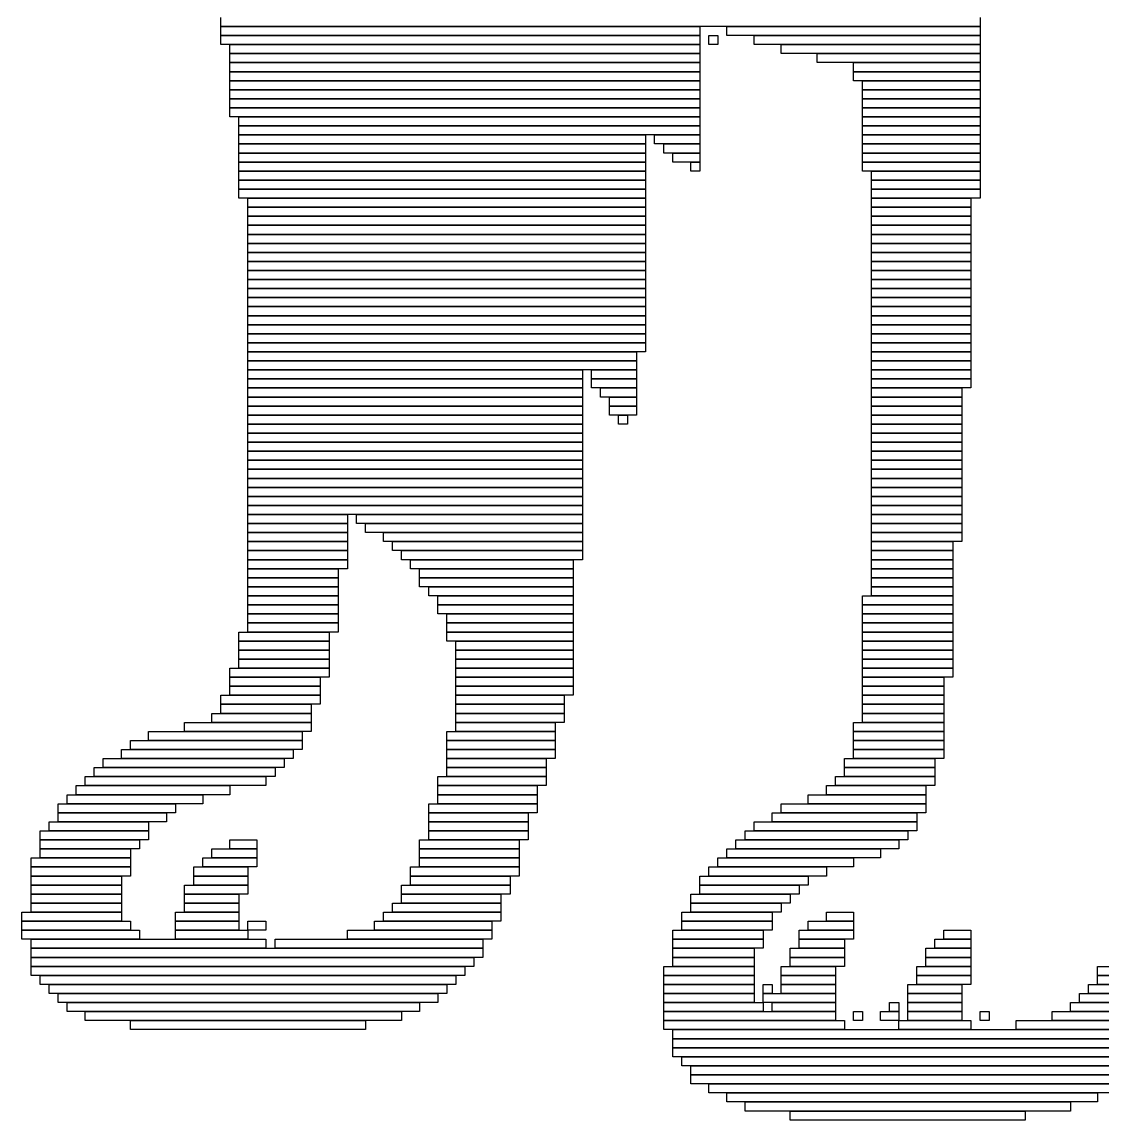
# Model space of a CAD drawing. Extents: x 325 to 699, y 302 to 722.
# Drawn here: x 352 to 471.5, y 302 to 423.5 of the extents above; entities that cross this region are included whole.
import ezdxf

# ---------------------------------------------------------------- set-up
doc = ezdxf.new("R2010")
doc.units = 0

msp = doc.modelspace()

# ---------------------------------------------------------------- linework, layer by layer
for p, q in [((374, 423), (374, 424)), ((458, 423), (374, 423)), ((374, 423), (427, 423)), ((374, 422), (374, 423)), ((427, 423), (427, 422)), ((430, 423), (458, 423)), ((430, 422), (430, 423)), ((458, 424), (458, 423)), ((458, 423), (458, 422)), ((427, 422), (374, 422)), ((374, 422), (427, 422)), ((374, 421), (374, 422)), ((427, 422), (427, 421)), ((428, 422), (429, 422)), ((428, 421), (428, 422)), ((429, 422), (429, 421)), ((458, 422), (430, 422)), ((433, 422), (458, 422)), ((433, 421), (433, 422)), ((458, 422), (458, 421)), ((427, 421), (374, 421)), ((375, 421), (427, 421)), ((375, 420), (375, 421)), ((427, 421), (427, 420)), ((429, 421), (428, 421)), ((458, 421), (433, 421)), ((436, 421), (458, 421)), ((436, 420), (436, 421)), ((458, 421), (458, 420)), ((427, 420), (375, 420)), ((375, 420), (427, 420)), ((375, 419), (375, 420)), ((427, 420), (427, 419)), ((458, 420), (436, 420)), ((440, 420), (458, 420)), ((440, 419), (440, 420)), ((458, 420), (458, 419)), ((427, 419), (375, 419)), ((375, 419), (427, 419)), ((375, 418), (375, 419)), ((427, 418), (375, 418)), ((375, 418), (427, 418)), ((375, 417), (375, 418)), ((427, 419), (427, 418)), ((427, 418), (427, 417)), ((458, 419), (440, 419)), ((444, 419), (458, 419)), ((444, 418), (444, 419)), ((458, 418), (444, 418)), ((444, 418), (458, 418)), ((444, 417), (444, 418)), ((458, 419), (458, 418)), ((458, 418), (458, 417)), ((427, 417), (375, 417)), ((375, 417), (427, 417)), ((375, 416), (375, 417)), ((427, 417), (427, 416)), ((458, 417), (444, 417)), ((445, 417), (458, 417)), ((445, 416), (445, 417)), ((458, 417), (458, 416)), ((427, 416), (375, 416)), ((375, 416), (427, 416)), ((375, 415), (375, 416)), ((427, 416), (427, 415)), ((458, 416), (445, 416)), ((445, 416), (458, 416)), ((445, 415), (445, 416)), ((458, 416), (458, 415)), ((427, 415), (375, 415)), ((375, 415), (427, 415)), ((375, 414), (375, 415)), ((427, 415), (427, 414)), ((458, 415), (445, 415)), ((445, 415), (458, 415)), ((445, 414), (445, 415)), ((458, 415), (458, 414)), ((427, 414), (375, 414)), ((375, 414), (427, 414)), ((375, 413), (375, 414)), ((427, 414), (427, 413)), ((458, 414), (445, 414)), ((445, 414), (458, 414)), ((445, 413), (445, 414)), ((458, 414), (458, 413)), ((427, 413), (375, 413)), ((376, 413), (427, 413)), ((376, 412), (376, 413)), ((427, 412), (376, 412)), ((376, 412), (427, 412)), ((376, 411), (376, 412)), ((427, 413), (427, 412)), ((427, 412), (427, 411)), ((458, 413), (445, 413)), ((445, 413), (458, 413)), ((445, 412), (445, 413)), ((458, 412), (445, 412)), ((445, 412), (458, 412)), ((445, 411), (445, 412)), ((458, 413), (458, 412)), ((458, 412), (458, 411)), ((427, 411), (376, 411)), ((376, 411), (421, 411)), ((376, 410), (376, 411)), ((421, 411), (421, 410)), ((422, 411), (427, 411)), ((422, 410), (422, 411)), ((427, 411), (427, 410)), ((458, 411), (445, 411)), ((445, 411), (458, 411)), ((445, 410), (445, 411)), ((458, 411), (458, 410)), ((421, 410), (376, 410)), ((376, 410), (421, 410)), ((376, 409), (376, 410)), ((421, 410), (421, 409)), ((427, 410), (422, 410)), ((423, 410), (427, 410)), ((423, 409), (423, 410)), ((427, 410), (427, 409)), ((458, 410), (445, 410)), ((445, 410), (458, 410)), ((445, 409), (445, 410)), ((458, 410), (458, 409)), ((421, 409), (376, 409)), ((376, 409), (421, 409)), ((376, 408), (376, 409)), ((421, 409), (421, 408)), ((427, 409), (423, 409)), ((424, 409), (427, 409)), ((424, 408), (424, 409)), ((427, 409), (427, 408)), ((458, 409), (445, 409)), ((445, 409), (458, 409)), ((445, 408), (445, 409)), ((458, 409), (458, 408)), ((421, 408), (376, 408)), ((376, 408), (421, 408)), ((376, 407), (376, 408)), ((421, 408), (421, 407)), ((427, 408), (424, 408)), ((426, 408), (427, 408)), ((426, 407), (426, 408)), ((427, 408), (427, 407)), ((458, 408), (445, 408)), ((445, 408), (458, 408)), ((445, 407), (445, 408)), ((458, 408), (458, 407)), ((421, 407), (376, 407)), ((376, 407), (421, 407)), ((376, 406), (376, 407)), ((421, 406), (376, 406)), ((376, 406), (421, 406)), ((376, 405), (376, 406)), ((421, 407), (421, 406)), ((421, 406), (421, 405)), ((427, 407), (426, 407)), ((458, 407), (445, 407)), ((446, 407), (458, 407)), ((446, 406), (446, 407)), ((458, 406), (446, 406)), ((446, 406), (458, 406)), ((446, 405), (446, 406)), ((458, 407), (458, 406)), ((458, 406), (458, 405)), ((421, 405), (376, 405)), ((376, 405), (421, 405)), ((376, 404), (376, 405)), ((421, 405), (421, 404)), ((458, 405), (446, 405)), ((446, 405), (458, 405)), ((446, 404), (446, 405)), ((458, 405), (458, 404)), ((421, 404), (376, 404)), ((377, 404), (421, 404)), ((377, 403), (377, 404)), ((421, 404), (421, 403)), ((458, 404), (446, 404)), ((446, 404), (457, 404)), ((446, 403), (446, 404)), ((457, 404), (457, 403)), ((421, 403), (377, 403)), ((377, 403), (421, 403)), ((377, 402), (377, 403)), ((421, 403), (421, 402)), ((457, 403), (446, 403)), ((446, 403), (457, 403)), ((446, 402), (446, 403)), ((457, 403), (457, 402)), ((421, 402), (377, 402)), ((377, 402), (421, 402)), ((377, 401), (377, 402)), ((421, 401), (377, 401)), ((377, 401), (421, 401)), ((377, 400), (377, 401)), ((421, 402), (421, 401)), ((421, 401), (421, 400)), ((457, 402), (446, 402)), ((446, 402), (457, 402)), ((446, 401), (446, 402)), ((457, 401), (446, 401)), ((446, 401), (457, 401)), ((446, 400), (446, 401)), ((457, 402), (457, 401)), ((457, 401), (457, 400)), ((421, 400), (377, 400)), ((377, 400), (421, 400)), ((377, 399), (377, 400)), ((421, 400), (421, 399)), ((457, 400), (446, 400)), ((446, 400), (457, 400)), ((446, 399), (446, 400)), ((457, 400), (457, 399)), ((421, 399), (377, 399)), ((377, 399), (421, 399)), ((377, 398), (377, 399)), ((421, 399), (421, 398)), ((457, 399), (446, 399)), ((446, 399), (457, 399)), ((446, 398), (446, 399)), ((457, 399), (457, 398)), ((421, 398), (377, 398)), ((377, 398), (421, 398)), ((377, 397), (377, 398)), ((421, 398), (421, 397)), ((457, 398), (446, 398)), ((446, 398), (457, 398)), ((446, 397), (446, 398)), ((457, 398), (457, 397)), ((421, 397), (377, 397)), ((377, 397), (421, 397)), ((377, 396), (377, 397)), ((421, 397), (421, 396)), ((457, 397), (446, 397)), ((446, 397), (457, 397)), ((446, 396), (446, 397)), ((457, 397), (457, 396)), ((421, 396), (377, 396)), ((377, 396), (421, 396)), ((377, 395), (377, 396)), ((421, 395), (377, 395)), ((377, 395), (421, 395)), ((377, 394), (377, 395)), ((421, 396), (421, 395)), ((421, 395), (421, 394)), ((457, 396), (446, 396)), ((446, 396), (457, 396)), ((446, 395), (446, 396)), ((457, 395), (446, 395)), ((446, 395), (457, 395)), ((446, 394), (446, 395)), ((457, 396), (457, 395)), ((457, 395), (457, 394)), ((421, 394), (377, 394)), ((377, 394), (421, 394)), ((377, 393), (377, 394)), ((421, 394), (421, 393)), ((457, 394), (446, 394)), ((446, 394), (457, 394)), ((446, 393), (446, 394)), ((457, 394), (457, 393)), ((421, 393), (377, 393)), ((377, 393), (421, 393)), ((377, 392), (377, 393)), ((421, 393), (421, 392)), ((457, 393), (446, 393)), ((446, 393), (457, 393)), ((446, 392), (446, 393)), ((457, 393), (457, 392)), ((421, 392), (377, 392)), ((377, 392), (421, 392)), ((377, 391), (377, 392)), ((421, 392), (421, 391)), ((457, 392), (446, 392)), ((446, 392), (457, 392)), ((446, 391), (446, 392)), ((457, 392), (457, 391)), ((421, 391), (377, 391)), ((377, 391), (421, 391)), ((377, 390), (377, 391)), ((421, 391), (421, 390)), ((457, 391), (446, 391)), ((446, 391), (457, 391)), ((446, 390), (446, 391)), ((457, 391), (457, 390)), ((421, 390), (377, 390)), ((377, 390), (421, 390)), ((377, 389), (377, 390)), ((421, 389), (377, 389)), ((377, 389), (421, 389)), ((377, 388), (377, 389)), ((421, 390), (421, 389)), ((421, 389), (421, 388)), ((457, 390), (446, 390)), ((446, 390), (457, 390)), ((446, 389), (446, 390)), ((457, 389), (446, 389)), ((446, 389), (457, 389)), ((446, 388), (446, 389)), ((457, 390), (457, 389)), ((457, 389), (457, 388)), ((421, 388), (377, 388)), ((377, 388), (421, 388)), ((377, 387), (377, 388)), ((421, 388), (421, 387)), ((457, 388), (446, 388)), ((446, 388), (457, 388)), ((446, 387), (446, 388)), ((457, 388), (457, 387)), ((421, 387), (377, 387)), ((377, 387), (420, 387)), ((377, 386), (377, 387)), ((420, 387), (420, 386)), ((457, 387), (446, 387)), ((446, 387), (457, 387)), ((446, 386), (446, 387)), ((457, 387), (457, 386)), ((420, 386), (377, 386)), ((377, 386), (420, 386)), ((377, 385), (377, 386)), ((420, 386), (420, 385)), ((457, 386), (446, 386)), ((446, 386), (457, 386)), ((446, 385), (446, 386)), ((457, 386), (457, 385)), ((420, 385), (377, 385)), ((377, 385), (414, 385)), ((377, 384), (377, 385)), ((414, 384), (377, 384)), ((377, 384), (414, 384)), ((377, 383), (377, 384)), ((414, 385), (414, 384)), ((414, 384), (414, 383)), ((415, 385), (420, 385)), ((415, 384), (415, 385)), ((420, 384), (415, 384)), ((415, 384), (420, 384)), ((415, 383), (415, 384)), ((420, 385), (420, 384)), ((420, 384), (420, 383)), ((457, 385), (446, 385)), ((446, 385), (457, 385)), ((446, 384), (446, 385)), ((457, 384), (446, 384)), ((446, 384), (457, 384)), ((446, 383), (446, 384)), ((457, 385), (457, 384)), ((457, 384), (457, 383)), ((414, 383), (377, 383)), ((377, 383), (414, 383)), ((377, 382), (377, 383)), ((414, 383), (414, 382)), ((420, 383), (415, 383)), ((416, 383), (420, 383)), ((416, 382), (416, 383)), ((420, 383), (420, 382)), ((457, 383), (446, 383)), ((446, 383), (456, 383)), ((446, 382), (446, 383)), ((456, 383), (456, 382)), ((414, 382), (377, 382)), ((377, 382), (414, 382)), ((377, 381), (377, 382)), ((414, 382), (414, 381)), ((420, 382), (416, 382)), ((417, 382), (420, 382)), ((417, 381), (417, 382)), ((420, 382), (420, 381)), ((456, 382), (446, 382)), ((446, 382), (456, 382)), ((446, 381), (446, 382)), ((456, 382), (456, 381)), ((414, 381), (377, 381)), ((377, 381), (414, 381)), ((377, 380), (377, 381)), ((414, 381), (414, 380)), ((420, 381), (417, 381)), ((417, 381), (420, 381)), ((417, 380), (417, 381)), ((420, 381), (420, 380)), ((456, 381), (446, 381)), ((446, 381), (456, 381)), ((446, 380), (446, 381)), ((456, 381), (456, 380)), ((414, 380), (377, 380)), ((377, 380), (414, 380)), ((377, 379), (377, 380)), ((414, 380), (414, 379)), ((420, 380), (417, 380)), ((418, 380), (419, 380)), ((418, 379), (418, 380)), ((419, 380), (419, 379)), ((456, 380), (446, 380)), ((446, 380), (456, 380)), ((446, 379), (446, 380)), ((456, 380), (456, 379)), ((414, 379), (377, 379)), ((377, 379), (414, 379)), ((377, 378), (377, 379)), ((414, 378), (377, 378)), ((377, 378), (414, 378)), ((377, 377), (377, 378)), ((414, 379), (414, 378)), ((414, 378), (414, 377)), ((419, 379), (418, 379)), ((456, 379), (446, 379)), ((446, 379), (456, 379)), ((446, 378), (446, 379)), ((456, 378), (446, 378)), ((446, 378), (456, 378)), ((446, 377), (446, 378)), ((456, 379), (456, 378)), ((456, 378), (456, 377)), ((414, 377), (377, 377)), ((377, 377), (414, 377)), ((377, 376), (377, 377)), ((414, 377), (414, 376)), ((456, 377), (446, 377)), ((446, 377), (456, 377)), ((446, 376), (446, 377)), ((456, 377), (456, 376)), ((414, 376), (377, 376)), ((377, 376), (414, 376)), ((377, 375), (377, 376)), ((414, 376), (414, 375)), ((456, 376), (446, 376)), ((446, 376), (456, 376)), ((446, 375), (446, 376)), ((456, 376), (456, 375)), ((414, 375), (377, 375)), ((377, 375), (414, 375)), ((377, 374), (377, 375)), ((414, 375), (414, 374)), ((456, 375), (446, 375)), ((446, 375), (456, 375)), ((446, 374), (446, 375)), ((456, 375), (456, 374)), ((414, 374), (377, 374)), ((377, 374), (414, 374)), ((377, 373), (377, 374)), ((414, 374), (414, 373)), ((456, 374), (446, 374)), ((446, 374), (456, 374)), ((446, 373), (446, 374)), ((456, 374), (456, 373)), ((414, 373), (377, 373)), ((377, 373), (414, 373)), ((377, 372), (377, 373)), ((414, 372), (377, 372)), ((377, 372), (414, 372)), ((377, 371), (377, 372)), ((414, 373), (414, 372)), ((414, 372), (414, 371)), ((456, 373), (446, 373)), ((446, 373), (456, 373)), ((446, 372), (446, 373)), ((456, 372), (446, 372)), ((446, 372), (456, 372)), ((446, 371), (446, 372)), ((456, 373), (456, 372)), ((456, 372), (456, 371)), ((414, 371), (377, 371)), ((377, 371), (414, 371)), ((377, 370), (377, 371)), ((414, 371), (414, 370)), ((456, 371), (446, 371)), ((446, 371), (456, 371)), ((446, 370), (446, 371)), ((456, 371), (456, 370)), ((414, 370), (377, 370)), ((377, 370), (414, 370)), ((377, 369), (377, 370)), ((414, 370), (414, 369)), ((456, 370), (446, 370)), ((446, 370), (456, 370)), ((446, 369), (446, 370)), ((456, 370), (456, 369)), ((414, 369), (377, 369)), ((377, 369), (388, 369)), ((377, 368), (377, 369)), ((388, 369), (388, 368)), ((389, 369), (414, 369)), ((389, 368), (389, 369)), ((414, 369), (414, 368)), ((456, 369), (446, 369)), ((446, 369), (456, 369)), ((446, 368), (446, 369)), ((456, 369), (456, 368)), ((388, 368), (377, 368)), ((377, 368), (388, 368)), ((377, 367), (377, 368)), ((388, 367), (377, 367)), ((377, 367), (388, 367)), ((377, 366), (377, 367)), ((388, 368), (388, 367)), ((388, 367), (388, 366)), ((414, 368), (389, 368)), ((390, 368), (414, 368)), ((390, 367), (390, 368)), ((414, 367), (390, 367)), ((392, 367), (414, 367)), ((392, 366), (392, 367)), ((414, 368), (414, 367)), ((414, 367), (414, 366)), ((456, 368), (446, 368)), ((446, 368), (456, 368)), ((446, 367), (446, 368)), ((456, 367), (446, 367)), ((446, 367), (456, 367)), ((446, 366), (446, 367)), ((456, 368), (456, 367)), ((456, 367), (456, 366)), ((388, 366), (377, 366)), ((377, 366), (388, 366)), ((377, 365), (377, 366)), ((388, 366), (388, 365)), ((414, 366), (392, 366)), ((393, 366), (414, 366)), ((393, 365), (393, 366)), ((414, 366), (414, 365)), ((456, 366), (446, 366)), ((446, 366), (455, 366)), ((446, 365), (446, 366)), ((455, 366), (455, 365)), ((388, 365), (377, 365)), ((377, 365), (388, 365)), ((377, 364), (377, 365)), ((388, 365), (388, 364)), ((414, 365), (393, 365)), ((394, 365), (414, 365)), ((394, 364), (394, 365)), ((414, 365), (414, 364)), ((455, 365), (446, 365)), ((446, 365), (455, 365)), ((446, 364), (446, 365)), ((455, 365), (455, 364)), ((388, 364), (377, 364)), ((377, 364), (388, 364)), ((377, 363), (377, 364)), ((388, 364), (388, 363)), ((414, 364), (394, 364)), ((395, 364), (413, 364)), ((395, 363), (395, 364)), ((413, 364), (413, 363)), ((455, 364), (446, 364)), ((446, 364), (455, 364)), ((446, 363), (446, 364)), ((455, 364), (455, 363)), ((388, 363), (377, 363)), ((377, 363), (387, 363)), ((377, 362), (377, 363)), ((387, 363), (387, 362)), ((413, 363), (395, 363)), ((396, 363), (413, 363)), ((396, 362), (396, 363)), ((413, 363), (413, 362)), ((455, 363), (446, 363)), ((446, 363), (455, 363)), ((446, 362), (446, 363)), ((455, 363), (455, 362)), ((387, 362), (377, 362)), ((377, 362), (387, 362)), ((377, 361), (377, 362)), ((387, 361), (377, 361)), ((377, 361), (387, 361)), ((377, 360), (377, 361)), ((387, 362), (387, 361)), ((387, 361), (387, 360)), ((413, 362), (396, 362)), ((396, 362), (413, 362)), ((396, 361), (396, 362)), ((413, 361), (396, 361)), ((397, 361), (413, 361)), ((397, 360), (397, 361)), ((413, 362), (413, 361)), ((413, 361), (413, 360)), ((455, 362), (446, 362)), ((446, 362), (455, 362)), ((446, 361), (446, 362)), ((455, 361), (446, 361)), ((446, 361), (455, 361)), ((446, 360), (446, 361)), ((455, 362), (455, 361)), ((455, 361), (455, 360)), ((387, 360), (377, 360)), ((377, 360), (387, 360)), ((377, 359), (377, 360)), ((387, 360), (387, 359)), ((413, 360), (397, 360)), ((398, 360), (413, 360)), ((398, 359), (398, 360)), ((413, 360), (413, 359)), ((445, 360), (455, 360)), ((445, 359), (445, 360)), ((455, 360), (446, 360)), ((455, 360), (455, 359)), ((387, 359), (377, 359)), ((377, 359), (387, 359)), ((377, 358), (377, 359)), ((387, 359), (387, 358)), ((413, 359), (398, 359)), ((398, 359), (413, 359)), ((398, 358), (398, 359)), ((413, 359), (413, 358)), ((455, 359), (445, 359)), ((445, 359), (455, 359)), ((445, 358), (445, 359)), ((455, 359), (455, 358)), ((387, 358), (377, 358)), ((377, 358), (387, 358)), ((377, 357), (377, 358)), ((387, 358), (387, 357)), ((413, 358), (398, 358)), ((399, 358), (413, 358)), ((399, 357), (399, 358)), ((413, 358), (413, 357)), ((455, 358), (445, 358)), ((445, 358), (455, 358)), ((445, 357), (445, 358)), ((455, 358), (455, 357)), ((376, 356), (386, 356)), ((376, 355), (376, 356)), ((387, 357), (377, 357)), ((377, 357), (387, 357)), ((377, 356), (377, 357)), ((387, 356), (377, 356)), ((386, 356), (386, 355)), ((387, 357), (387, 356)), ((413, 357), (399, 357)), ((399, 357), (413, 357)), ((399, 356), (399, 357)), ((413, 356), (399, 356)), ((399, 356), (413, 356)), ((399, 355), (399, 356)), ((413, 357), (413, 356)), ((413, 356), (413, 355)), ((455, 357), (445, 357)), ((445, 357), (455, 357)), ((445, 356), (445, 357)), ((455, 356), (445, 356)), ((445, 356), (455, 356)), ((445, 355), (445, 356)), ((455, 357), (455, 356)), ((455, 356), (455, 355)), ((386, 355), (376, 355)), ((376, 355), (386, 355)), ((376, 354), (376, 355)), ((386, 355), (386, 354)), ((413, 355), (399, 355)), ((400, 355), (413, 355)), ((400, 354), (400, 355)), ((413, 355), (413, 354)), ((455, 355), (445, 355)), ((445, 355), (455, 355)), ((445, 354), (445, 355)), ((455, 355), (455, 354)), ((386, 354), (376, 354)), ((376, 354), (386, 354)), ((376, 353), (376, 354)), ((386, 354), (386, 353)), ((413, 354), (400, 354)), ((400, 354), (413, 354)), ((400, 353), (400, 354)), ((413, 354), (413, 353)), ((455, 354), (445, 354)), ((445, 354), (455, 354)), ((445, 353), (445, 354)), ((455, 354), (455, 353)), ((386, 353), (376, 353)), ((376, 353), (386, 353)), ((376, 352), (376, 353)), ((386, 353), (386, 352)), ((413, 353), (400, 353)), ((400, 353), (413, 353)), ((400, 352), (400, 353)), ((413, 353), (413, 352)), ((455, 353), (445, 353)), ((445, 353), (455, 353)), ((445, 352), (445, 353)), ((455, 353), (455, 352)), ((375, 352), (386, 352)), ((375, 351), (375, 352)), ((386, 352), (376, 352)), ((386, 352), (386, 351)), ((413, 352), (400, 352)), ((400, 352), (413, 352)), ((400, 351), (400, 352)), ((413, 352), (413, 351)), ((455, 352), (445, 352)), ((445, 352), (455, 352)), ((445, 351), (445, 352)), ((455, 352), (455, 351)), ((386, 351), (375, 351)), ((375, 351), (385, 351)), ((375, 350), (375, 351)), ((385, 350), (375, 350)), ((375, 350), (385, 350)), ((375, 349), (375, 350)), ((385, 351), (385, 350)), ((385, 350), (385, 349)), ((413, 351), (400, 351)), ((400, 351), (413, 351)), ((400, 350), (400, 351)), ((413, 350), (400, 350)), ((400, 350), (413, 350)), ((400, 349), (400, 350)), ((413, 351), (413, 350)), ((413, 350), (413, 349)), ((455, 351), (445, 351)), ((445, 351), (454, 351)), ((445, 350), (445, 351)), ((454, 350), (445, 350)), ((445, 350), (454, 350)), ((445, 349), (445, 350)), ((454, 351), (454, 350)), ((454, 350), (454, 349)), ((374, 349), (385, 349)), ((374, 348), (374, 349)), ((385, 349), (375, 349)), ((385, 349), (385, 348)), ((413, 349), (400, 349)), ((400, 349), (412, 349)), ((400, 348), (400, 349)), ((412, 349), (412, 348)), ((454, 349), (445, 349)), ((445, 349), (454, 349)), ((445, 348), (445, 349)), ((454, 349), (454, 348)), ((385, 348), (374, 348)), ((374, 348), (384, 348)), ((374, 347), (374, 348)), ((384, 348), (384, 347)), ((412, 348), (400, 348)), ((400, 348), (412, 348)), ((400, 347), (400, 348)), ((412, 348), (412, 347)), ((454, 348), (445, 348)), ((445, 348), (454, 348)), ((445, 347), (445, 348)), ((454, 348), (454, 347)), ((373, 347), (384, 347)), ((373, 346), (373, 347)), ((384, 347), (374, 347)), ((384, 347), (384, 346)), ((412, 347), (400, 347)), ((400, 347), (412, 347)), ((400, 346), (400, 347)), ((412, 347), (412, 346)), ((454, 347), (445, 347)), ((445, 347), (454, 347)), ((445, 346), (445, 347)), ((454, 347), (454, 346)), ((370, 346), (384, 346)), ((370, 345), (370, 346)), ((384, 346), (373, 346)), ((384, 346), (384, 345)), ((412, 346), (400, 346)), ((400, 346), (411, 346)), ((400, 345), (400, 346)), ((411, 346), (411, 345)), ((444, 346), (454, 346)), ((444, 345), (444, 346)), ((454, 346), (445, 346)), ((454, 346), (454, 345)), ((364, 344), (383, 344)), ((364, 343), (364, 344)), ((366, 345), (383, 345)), ((366, 344), (366, 345)), ((383, 344), (366, 344)), ((384, 345), (370, 345)), ((383, 345), (383, 344)), ((383, 344), (383, 343)), ((399, 345), (411, 345)), ((399, 344), (399, 345)), ((411, 344), (399, 344)), ((399, 344), (411, 344)), ((399, 343), (399, 344)), ((411, 345), (400, 345)), ((411, 345), (411, 344)), ((411, 344), (411, 343)), ((454, 345), (444, 345)), ((444, 345), (454, 345)), ((444, 344), (444, 345)), ((454, 344), (444, 344)), ((444, 344), (454, 344)), ((444, 343), (444, 344)), ((454, 345), (454, 344)), ((454, 344), (454, 343)), ((363, 343), (382, 343)), ((363, 342), (363, 343)), ((383, 343), (364, 343)), ((382, 343), (382, 342)), ((411, 343), (399, 343)), ((399, 343), (411, 343)), ((399, 342), (399, 343)), ((411, 343), (411, 342)), ((454, 343), (444, 343)), ((444, 343), (454, 343)), ((444, 342), (444, 343)), ((454, 343), (454, 342)), ((361, 342), (381, 342)), ((361, 341), (361, 342)), ((382, 342), (363, 342)), ((381, 342), (381, 341)), ((411, 342), (399, 342)), ((399, 342), (410, 342)), ((399, 341), (399, 342)), ((410, 342), (410, 341)), ((443, 342), (453, 342)), ((443, 341), (443, 342)), ((454, 342), (444, 342)), ((453, 342), (453, 341)), ((360, 341), (380, 341)), ((360, 340), (360, 341)), ((381, 341), (361, 341)), ((380, 341), (380, 340)), ((410, 341), (399, 341)), ((399, 341), (410, 341)), ((399, 340), (399, 341)), ((410, 341), (410, 340)), ((453, 341), (443, 341)), ((443, 341), (453, 341)), ((443, 340), (443, 341)), ((453, 341), (453, 340)), ((358, 339), (375, 339)), ((358, 338), (358, 339)), ((359, 340), (379, 340)), ((359, 339), (359, 340)), ((379, 339), (359, 339)), ((380, 340), (360, 340)), ((375, 339), (375, 338)), ((379, 340), (379, 339)), ((398, 340), (410, 340)), ((398, 339), (398, 340)), ((410, 339), (398, 339)), ((398, 339), (409, 339)), ((398, 338), (398, 339)), ((410, 340), (399, 340)), ((409, 339), (409, 338)), ((410, 340), (410, 339)), ((441, 339), (452, 339)), ((441, 338), (441, 339)), ((442, 340), (453, 340)), ((442, 339), (442, 340)), ((453, 339), (442, 339)), ((453, 340), (443, 340)), ((452, 339), (452, 338)), ((453, 340), (453, 339)), ((357, 338), (372, 338)), ((357, 337), (357, 338)), ((375, 338), (358, 338)), ((372, 338), (372, 337)), ((409, 338), (398, 338)), ((398, 338), (409, 338)), ((398, 337), (398, 338)), ((409, 338), (409, 337)), ((439, 338), (452, 338)), ((439, 337), (439, 338)), ((452, 338), (441, 338)), ((452, 338), (452, 337)), ((356, 337), (369, 337)), ((356, 336), (356, 337)), ((372, 337), (357, 337)), ((369, 337), (369, 336)), ((397, 337), (409, 337)), ((397, 336), (397, 337)), ((409, 337), (398, 337)), ((409, 337), (409, 336)), ((436, 337), (452, 337)), ((436, 336), (436, 337)), ((452, 337), (439, 337)), ((452, 337), (452, 336)), ((369, 336), (356, 336)), ((356, 336), (368, 336)), ((356, 335), (356, 336)), ((368, 336), (368, 335)), ((409, 336), (397, 336)), ((397, 336), (408, 336)), ((397, 335), (397, 336)), ((408, 336), (408, 335)), ((435, 336), (451, 336)), ((435, 335), (435, 336)), ((452, 336), (436, 336)), ((451, 336), (451, 335)), ((355, 335), (366, 335)), ((355, 334), (355, 335)), ((368, 335), (356, 335)), ((366, 335), (366, 334)), ((408, 335), (397, 335)), ((397, 335), (408, 335)), ((397, 334), (397, 335)), ((408, 335), (408, 334)), ((433, 335), (451, 335)), ((433, 334), (433, 335)), ((451, 335), (435, 335)), ((451, 335), (451, 334)), ((354, 334), (366, 334)), ((354, 333), (354, 334)), ((366, 333), (354, 333)), ((354, 333), (365, 333)), ((354, 332), (354, 333)), ((366, 334), (355, 334)), ((365, 333), (365, 332)), ((366, 334), (366, 333)), ((375, 333), (378, 333)), ((375, 332), (375, 333)), ((378, 333), (378, 332)), ((396, 333), (407, 333)), ((396, 332), (396, 333)), ((408, 334), (397, 334)), ((397, 334), (408, 334)), ((397, 333), (397, 334)), ((408, 333), (397, 333)), ((407, 333), (407, 332)), ((408, 334), (408, 333)), ((431, 333), (449, 333)), ((431, 332), (431, 333)), ((432, 334), (450, 334)), ((432, 333), (432, 334)), ((450, 333), (432, 333)), ((451, 334), (433, 334)), ((449, 333), (449, 332)), ((450, 334), (450, 333)), ((365, 332), (354, 332)), ((354, 332), (364, 332)), ((354, 331), (354, 332)), ((364, 332), (364, 331)), ((373, 332), (378, 332)), ((373, 331), (373, 332)), ((378, 332), (375, 332)), ((378, 332), (378, 331)), ((407, 332), (396, 332)), ((396, 332), (407, 332)), ((396, 331), (396, 332)), ((407, 332), (407, 331)), ((430, 332), (447, 332)), ((430, 331), (430, 332)), ((449, 332), (431, 332)), ((447, 332), (447, 331)), ((353, 331), (364, 331)), ((353, 330), (353, 331)), ((364, 331), (354, 331)), ((364, 331), (364, 330)), ((372, 331), (378, 331)), ((372, 330), (372, 331)), ((378, 331), (373, 331)), ((378, 331), (378, 330)), ((407, 331), (396, 331)), ((396, 331), (407, 331)), ((396, 330), (396, 331)), ((407, 331), (407, 330)), ((429, 331), (444, 331)), ((429, 330), (429, 331)), ((447, 331), (430, 331)), ((444, 331), (444, 330)), ((364, 330), (353, 330)), ((353, 330), (364, 330)), ((353, 329), (353, 330)), ((364, 330), (364, 329)), ((371, 330), (377, 330)), ((371, 329), (371, 330)), ((378, 330), (372, 330)), ((377, 330), (377, 329)), ((395, 330), (407, 330)), ((395, 329), (395, 330)), ((407, 330), (396, 330)), ((407, 330), (407, 329)), ((428, 330), (441, 330)), ((428, 329), (428, 330)), ((444, 330), (429, 330)), ((441, 330), (441, 329)), ((364, 329), (353, 329)), ((353, 329), (363, 329)), ((353, 328), (353, 329)), ((363, 329), (363, 328)), ((377, 329), (371, 329)), ((371, 329), (377, 329)), ((371, 328), (371, 329)), ((377, 329), (377, 328)), ((407, 329), (395, 329)), ((395, 329), (406, 329)), ((395, 328), (395, 329)), ((406, 329), (406, 328)), ((427, 329), (439, 329)), ((427, 328), (427, 329)), ((441, 329), (428, 329)), ((439, 329), (439, 328)), ((363, 328), (353, 328)), ((353, 328), (363, 328)), ((353, 327), (353, 328)), ((363, 327), (353, 327)), ((353, 327), (363, 327)), ((353, 326), (353, 327)), ((363, 328), (363, 327)), ((363, 327), (363, 326)), ((370, 328), (377, 328)), ((370, 327), (370, 328)), ((377, 327), (370, 327)), ((370, 327), (376, 327)), ((370, 326), (370, 327)), ((377, 328), (371, 328)), ((376, 327), (376, 326)), ((377, 328), (377, 327)), ((394, 328), (406, 328)), ((394, 327), (394, 328)), ((406, 327), (394, 327)), ((394, 327), (405, 327)), ((394, 326), (394, 327)), ((406, 328), (395, 328)), ((405, 327), (405, 326)), ((406, 328), (406, 327)), ((426, 327), (437, 327)), ((426, 326), (426, 327)), ((439, 328), (427, 328)), ((427, 328), (438, 328)), ((427, 327), (427, 328)), ((438, 327), (427, 327)), ((437, 327), (437, 326)), ((438, 328), (438, 327)), ((363, 326), (353, 326)), ((353, 326), (363, 326)), ((353, 325), (353, 326)), ((363, 326), (363, 325)), ((376, 326), (370, 326)), ((370, 326), (376, 326)), ((370, 325), (370, 326)), ((376, 326), (376, 325)), ((393, 326), (405, 326)), ((393, 325), (393, 326)), ((405, 326), (394, 326)), ((405, 326), (405, 325)), ((437, 326), (426, 326)), ((426, 326), (436, 326)), ((426, 325), (426, 326)), ((436, 326), (436, 325)), ((352, 325), (363, 325)), ((352, 324), (352, 325)), ((363, 325), (353, 325)), ((363, 325), (363, 324)), ((369, 325), (376, 325)), ((369, 324), (369, 325)), ((376, 325), (370, 325)), ((376, 325), (376, 324)), ((392, 325), (405, 325)), ((392, 324), (392, 325)), ((405, 325), (393, 325)), ((405, 325), (405, 324)), ((425, 325), (435, 325)), ((425, 324), (425, 325)), ((436, 325), (426, 325)), ((435, 325), (435, 324)), ((441, 325), (444, 325)), ((441, 324), (441, 325)), ((444, 325), (444, 324)), ((363, 324), (352, 324)), ((352, 324), (364, 324)), ((352, 323), (352, 324)), ((364, 324), (364, 323)), ((376, 324), (369, 324)), ((369, 324), (376, 324)), ((369, 323), (369, 324)), ((376, 324), (376, 323)), ((377, 324), (379, 324)), ((377, 323), (377, 324)), ((379, 324), (379, 323)), ((391, 324), (404, 324)), ((391, 323), (391, 324)), ((405, 324), (392, 324)), ((404, 324), (404, 323)), ((435, 324), (425, 324)), ((425, 324), (435, 324)), ((425, 323), (425, 324)), ((435, 324), (435, 323)), ((439, 324), (444, 324)), ((439, 323), (439, 324)), ((444, 324), (441, 324)), ((444, 324), (444, 323)), ((364, 323), (352, 323)), ((352, 323), (365, 323)), ((352, 322), (352, 323)), ((365, 322), (352, 322)), ((353, 322), (379, 322)), ((353, 321), (353, 322)), ((365, 323), (365, 322)), ((376, 323), (369, 323)), ((369, 323), (377, 323)), ((369, 322), (369, 323)), ((377, 322), (369, 322)), ((379, 323), (377, 323)), ((377, 323), (377, 322)), ((379, 322), (379, 321)), ((380, 322), (403, 322)), ((380, 321), (380, 322)), ((388, 323), (404, 323)), ((388, 322), (388, 323)), ((404, 322), (388, 322)), ((404, 323), (391, 323)), ((403, 322), (403, 321)), ((404, 323), (404, 322)), ((424, 323), (434, 323)), ((424, 322), (424, 323)), ((434, 322), (424, 322)), ((424, 322), (434, 322)), ((424, 321), (424, 322)), ((435, 323), (425, 323)), ((434, 323), (434, 322)), ((434, 322), (434, 321)), ((438, 323), (444, 323)), ((438, 322), (438, 323)), ((444, 322), (438, 322)), ((438, 322), (443, 322)), ((438, 321), (438, 322)), ((444, 323), (439, 323)), ((443, 322), (443, 321)), ((444, 323), (444, 322)), ((453, 322), (457, 322)), ((453, 321), (453, 322)), ((454, 323), (457, 323)), ((454, 322), (454, 323)), ((457, 322), (454, 322)), ((457, 323), (457, 322)), ((457, 322), (457, 321)), ((379, 321), (353, 321)), ((353, 321), (403, 321)), ((353, 320), (353, 321)), ((403, 321), (380, 321)), ((403, 321), (403, 320)), ((434, 321), (424, 321)), ((424, 321), (433, 321)), ((424, 320), (424, 321)), ((433, 321), (433, 320)), ((437, 321), (443, 321)), ((437, 320), (437, 321)), ((443, 321), (438, 321)), ((443, 321), (443, 320)), ((452, 321), (457, 321)), ((452, 320), (452, 321)), ((457, 321), (453, 321)), ((457, 321), (457, 320)), ((403, 320), (353, 320)), ((353, 320), (402, 320)), ((353, 319), (353, 320)), ((402, 320), (402, 319)), ((433, 320), (424, 320)), ((424, 320), (433, 320)), ((424, 319), (424, 320)), ((433, 320), (433, 319)), ((443, 320), (437, 320)), ((437, 320), (443, 320)), ((437, 319), (437, 320)), ((443, 320), (443, 319)), ((457, 320), (452, 320)), ((452, 320), (457, 320)), ((452, 319), (452, 320)), ((457, 320), (457, 319)), ((402, 319), (353, 319)), ((353, 319), (401, 319)), ((353, 318), (353, 319)), ((401, 319), (401, 318)), ((423, 319), (433, 319)), ((423, 318), (423, 319)), ((433, 319), (424, 319)), ((433, 319), (433, 318)), ((436, 319), (442, 319)), ((436, 318), (436, 319)), ((443, 319), (437, 319)), ((442, 319), (442, 318)), ((451, 319), (457, 319)), ((451, 318), (451, 319)), ((457, 319), (452, 319)), ((457, 319), (457, 318)), ((471, 319), (481, 319)), ((471, 318), (471, 319)), ((401, 318), (353, 318)), ((354, 318), (400, 318)), ((354, 317), (354, 318)), ((400, 318), (400, 317)), ((433, 318), (423, 318)), ((423, 318), (433, 318)), ((423, 317), (423, 318)), ((433, 318), (433, 317)), ((442, 318), (436, 318)), ((436, 318), (442, 318)), ((436, 317), (436, 318)), ((442, 318), (442, 317)), ((457, 318), (451, 318)), ((451, 318), (457, 318)), ((451, 317), (451, 318)), ((457, 318), (457, 317)), ((481, 318), (471, 318)), ((471, 318), (481, 318)), ((471, 317), (471, 318)), ((400, 317), (354, 317)), ((355, 317), (399, 317)), ((355, 316), (355, 317)), ((399, 316), (355, 316)), ((356, 316), (398, 316)), ((356, 315), (356, 316)), ((398, 316), (398, 315)), ((399, 317), (399, 316)), ((433, 317), (423, 317)), ((423, 317), (433, 317)), ((423, 316), (423, 317)), ((433, 316), (423, 316)), ((423, 316), (433, 316)), ((423, 315), (423, 316)), ((433, 317), (433, 316)), ((433, 316), (433, 315)), ((434, 317), (435, 317)), ((434, 316), (434, 317)), ((435, 316), (434, 316)), ((434, 316), (442, 316)), ((434, 315), (434, 316)), ((435, 317), (435, 316)), ((442, 317), (436, 317)), ((436, 317), (442, 317)), ((436, 316), (436, 317)), ((442, 316), (436, 316)), ((442, 317), (442, 316)), ((442, 316), (442, 315)), ((450, 317), (456, 317)), ((450, 316), (450, 317)), ((456, 316), (450, 316)), ((450, 316), (456, 316)), ((450, 315), (450, 316)), ((457, 317), (451, 317)), ((456, 317), (456, 316)), ((456, 316), (456, 315)), ((469, 316), (480, 316)), ((469, 315), (469, 316)), ((470, 317), (481, 317)), ((470, 316), (470, 317)), ((481, 316), (470, 316)), ((481, 317), (471, 317)), ((398, 315), (356, 315)), ((357, 315), (396, 315)), ((357, 314), (357, 315)), ((396, 315), (396, 314)), ((433, 315), (423, 315)), ((423, 315), (434, 315)), ((423, 314), (423, 315)), ((442, 315), (434, 315)), ((434, 315), (434, 314)), ((435, 315), (442, 315)), ((435, 314), (435, 315)), ((442, 315), (442, 314)), ((448, 315), (449, 315)), ((448, 314), (448, 315)), ((449, 315), (449, 314)), ((456, 315), (450, 315)), ((450, 315), (456, 315)), ((450, 314), (450, 315)), ((456, 315), (456, 314)), ((468, 315), (480, 315)), ((468, 314), (468, 315)), ((480, 315), (469, 315)), ((396, 314), (357, 314)), ((359, 314), (394, 314)), ((359, 313), (359, 314)), ((394, 314), (394, 313)), ((434, 314), (423, 314)), ((423, 314), (442, 314)), ((423, 313), (423, 314)), ((442, 314), (435, 314)), ((442, 314), (442, 313)), ((444, 314), (445, 314)), ((444, 313), (444, 314)), ((445, 314), (445, 313)), ((447, 314), (449, 314)), ((447, 313), (447, 314)), ((449, 314), (448, 314)), ((449, 314), (449, 313)), ((456, 314), (450, 314)), ((450, 314), (456, 314)), ((450, 313), (450, 314)), ((456, 314), (456, 313)), ((458, 314), (459, 314)), ((458, 313), (458, 314)), ((459, 314), (459, 313)), ((466, 314), (480, 314)), ((466, 313), (466, 314)), ((480, 314), (468, 314)), ((394, 313), (359, 313)), ((364, 313), (390, 313)), ((364, 312), (364, 313)), ((390, 313), (390, 312)), ((442, 313), (423, 313)), ((423, 313), (443, 313)), ((423, 312), (423, 313)), ((443, 313), (443, 312)), ((445, 313), (444, 313)), ((449, 313), (447, 313)), ((449, 313), (457, 313)), ((449, 312), (449, 313)), ((456, 313), (450, 313)), ((457, 313), (457, 312)), ((459, 313), (458, 313)), ((462, 313), (479, 313)), ((462, 312), (462, 313)), ((480, 313), (466, 313)), ((390, 312), (364, 312)), ((443, 312), (423, 312)), ((424, 312), (479, 312)), ((424, 311), (424, 312)), ((457, 312), (449, 312)), ((479, 312), (462, 312)), ((479, 311), (424, 311)), ((424, 311), (478, 311)), ((424, 310), (424, 311)), ((478, 310), (424, 310)), ((424, 310), (477, 310)), ((424, 309), (424, 310)), ((477, 309), (424, 309)), ((425, 309), (476, 309)), ((425, 308), (425, 309)), ((476, 308), (425, 308)), ((426, 308), (475, 308)), ((426, 307), (426, 308)), ((475, 307), (426, 307)), ((426, 307), (474, 307)), ((426, 306), (426, 307)), ((474, 306), (426, 306)), ((428, 306), (473, 306)), ((428, 305), (428, 306)), ((473, 305), (428, 305)), ((430, 305), (471, 305)), ((430, 304), (430, 305)), ((471, 305), (471, 304)), ((471, 304), (430, 304)), ((432, 304), (468, 304)), ((432, 303), (432, 304)), ((468, 304), (468, 303)), ((468, 303), (432, 303)), ((437, 303), (463, 303)), ((437, 302), (437, 303)), ((463, 303), (463, 302)), ((463, 302), (437, 302))]:
    msp.add_line(p, q)

doc.saveas('drawing.dxf')
